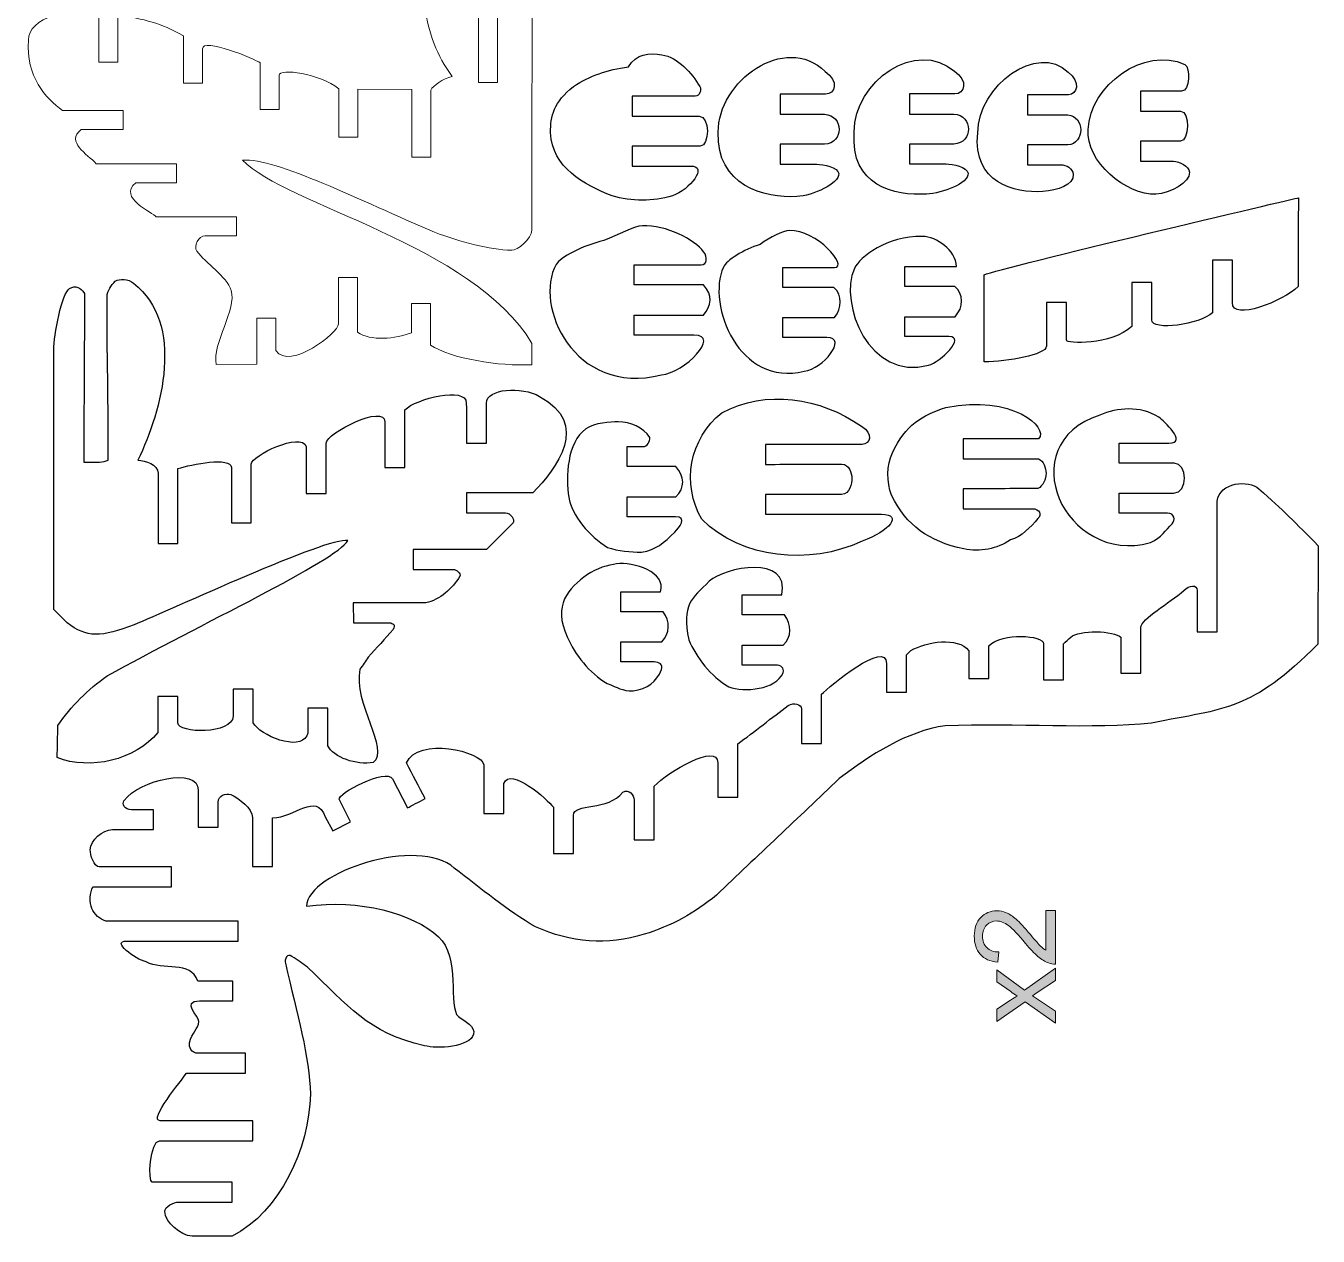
# Model space of a CAD drawing. Header units: inches. Extents: x 51 to 245, y 186 to 464.
# Drawn here: x 51.3 to 244.9, y 185.6 to 367 of the extents above; entities that cross this region are included whole.
import ezdxf

# ---------------------------------------------------------------- set-up
doc = ezdxf.new("R2010")
doc.units = ezdxf.units.IN
doc.header["$MEASUREMENT"] = 0
doc.layers.add('Capa 1', color=7, linetype='Continuous')

msp = doc.modelspace()

# ---------------------------------------------------------------- hatches: boundary and pattern name
at = {"layer": 'Capa 1'}
h = msp.add_hatch(color=1, dxfattribs=at)
h.dxf.hatch_style = 2
edge = h.paths.add_edge_path()
edge.add_spline(control_points=[(205.58, 217.55), (205.58, 217.55), (201.02, 220.76), (201.02, 220.76), (201.02, 220.76), (196.8, 217.79), (196.8, 217.79), (196.8, 217.79), (196.8, 219.65), (196.8, 219.65), (196.8, 219.65), (198.86, 221), (198.86, 221), (199.25, 221.25), (199.58, 221.46), (199.85, 221.61), (199.48, 221.85), (199.16, 222.07), (198.88, 222.28), (198.88, 222.28), (196.8, 223.76), (196.8, 223.76), (196.8, 223.76), (196.8, 225.54), (196.8, 225.54), (196.8, 225.54), (200.94, 222.5), (200.94, 222.5), (200.94, 222.5), (205.58, 225.77), (205.58, 225.77), (205.58, 225.77), (205.58, 223.94), (205.58, 223.94), (205.58, 223.94), (202.85, 222.14), (202.85, 222.14), (202.85, 222.14), (202.12, 221.66), (202.12, 221.66), (202.12, 221.66), (205.58, 219.35), (205.58, 219.35), (205.58, 219.35), (205.58, 217.55), (205.58, 217.55), (205.58, 217.55), (205.58, 217.55), (205.58, 217.55)], knot_values=[0, 0, 0, 0, 1, 1, 1, 2, 2, 2, 3, 3, 3, 4, 4, 4, 5, 5, 5, 6, 6, 6, 7, 7, 7, 8, 8, 8, 9, 9, 9, 10, 10, 10, 11, 11, 11, 12, 12, 12, 13, 13, 13, 14, 14, 14, 15, 15, 15, 16, 16, 16, 16], degree=3, periodic=0)
edge = h.paths.add_edge_path()
edge.add_spline(control_points=[(204.15, 234.42), (204.15, 234.42), (205.58, 234.42), (205.58, 234.42), (205.58, 234.42), (205.58, 226.41), (205.58, 226.41), (205.23, 226.4), (204.88, 226.45), (204.55, 226.58), (204, 226.78), (203.47, 227.11), (202.94, 227.56), (202.41, 228.01), (201.8, 228.66), (201.1, 229.51), (200.02, 230.82), (199.17, 231.72), (198.53, 232.18), (197.9, 232.64), (197.31, 232.87), (196.74, 232.87), (196.15, 232.87), (195.66, 232.66), (195.25, 232.24), (194.85, 231.82), (194.64, 231.27), (194.64, 230.59), (194.64, 229.87), (194.86, 229.3), (195.29, 228.87), (195.72, 228.44), (196.31, 228.22), (197.07, 228.22), (197.07, 228.22), (196.92, 226.69), (196.92, 226.69), (195.78, 226.79), (194.91, 227.19), (194.31, 227.87), (193.71, 228.55), (193.41, 229.47), (193.41, 230.62), (193.41, 231.79), (193.73, 232.71), (194.38, 233.38), (195.02, 234.06), (195.82, 234.4), (196.78, 234.4), (197.26, 234.4), (197.74, 234.3), (198.21, 234.1), (198.68, 233.91), (199.17, 233.58), (199.69, 233.12), (200.21, 232.66), (200.92, 231.89), (201.82, 230.82), (202.57, 229.93), (203.08, 229.36), (203.35, 229.1), (203.61, 228.85), (203.88, 228.64), (204.15, 228.47), (204.15, 228.47), (204.15, 234.42), (204.15, 234.42)], knot_values=[0, 0, 0, 0, 0.352778, 0.352778, 0.352778, 0.705556, 0.705556, 0.705556, 1.058334, 1.058334, 1.058334, 1.411112, 1.411112, 1.411112, 1.76389, 1.76389, 1.76389, 2.116668, 2.116668, 2.116668, 2.469446, 2.469446, 2.469446, 2.822224, 2.822224, 2.822224, 3.175002, 3.175002, 3.175002, 3.52778, 3.52778, 3.52778, 3.880558, 3.880558, 3.880558, 4.233336, 4.233336, 4.233336, 4.586114, 4.586114, 4.586114, 4.938892, 4.938892, 4.938892, 5.29167, 5.29167, 5.29167, 5.644448, 5.644448, 5.644448, 5.997226, 5.997226, 5.997226, 6.350004, 6.350004, 6.350004, 6.702782, 6.702782, 6.702782, 7.05556, 7.05556, 7.05556, 7.408338, 7.408338, 7.408338, 7.761116, 7.761116, 7.761116, 7.761116], degree=3, periodic=0)
edge.add_line((204.15, 234.42), (204.15, 234.42))

# ---------------------------------------------------------------- linework, layer by layer
at = {"layer": 'Capa 1', "color": 250, "lineweight": 20}
msp.add_open_spline([(98.12, 322.36), (98.12, 321.04), (90.87, 315.33), (88.73, 318.35), (88.73, 318.35), (88.73, 323.22), (88.73, 323.22), (88.73, 323.22), (85.88, 323.22), (85.88, 323.22), (85.88, 323.22), (85.88, 316.31), (85.88, 316.31), (85.88, 316.31), (79.81, 316.27), (79.81, 316.27), (79.14, 319.49), (82.96, 324.54), (82.01, 327.37), (81.4, 329.5), (78.16, 331.5), (76.91, 333.24), (76.34, 334.03), (77.19, 335.58), (78.1, 335.58), (78.1, 335.58), (82.82, 335.58), (82.82, 335.58), (82.82, 336.58), (82.82, 337.47), (82.82, 338.43), (78.81, 338.43), (74.8, 338.43), (70.8, 338.43), (70.34, 338.95), (64.94, 341.37), (67.74, 343.48), (67.74, 343.48), (73.86, 343.48), (73.86, 343.48), (73.86, 343.48), (73.86, 346.33), (73.86, 346.33), (69.82, 346.33), (65.91, 346.37), (61.82, 346.37), (60.44, 347.83), (57.21, 349.6), (59.56, 351.51), (59.56, 351.51), (65.87, 351.51), (65.87, 351.51), (65.87, 351.51), (65.87, 354.36), (65.87, 354.36), (62.83, 354.36), (59.81, 354.36), (56.77, 354.36), (54.23, 356.15), (51.26, 359.46), (51.64, 364.87), (51.48, 368.12), (58.3, 370.26), (62.19, 368.7), (62.19, 366.33), (62.19, 363.97), (62.19, 361.61), (62.19, 361.61), (65.04, 361.61), (65.04, 361.61), (65.04, 364.01), (65.04, 366.3), (65.04, 368.73), (69.08, 367.97), (71.4, 367.53), (74.88, 365.52), (74.88, 363.12), (74.88, 360.82), (74.88, 358.43), (74.88, 358.43), (77.73, 358.43), (77.73, 358.43), (77.73, 358.43), (77.73, 363.58), (77.73, 363.58), (77.69, 365.36), (85.67, 362.05), (86.38, 361.48), (86.38, 359.01), (86.38, 356.84), (86.38, 354.51), (87.33, 354.51), (88.28, 354.51), (89.23, 354.51), (89.23, 356.22), (89.23, 357.91), (89.23, 359.62), (89.23, 360.73), (95.32, 359.89), (98.16, 357.61), (98.16, 357.61), (98.16, 350.37), (98.16, 350.37), (98.16, 350.37), (101.01, 350.37), (101.01, 350.37), (101.01, 350.37), (101.01, 357.53), (101.01, 357.53), (101.01, 357.53), (109.1, 357.51), (109.1, 357.51), (109.1, 357.51), (109.1, 347.35), (109.1, 347.35), (109.1, 347.35), (111.95, 347.35), (111.95, 347.35), (111.95, 350.42), (111.95, 354.27), (111.95, 357.4), (112.31, 358.09), (113.76, 359.1), (115.16, 359.46), (112.84, 362.48), (111.69, 366.07), (111.01, 369.66), (109.63, 381.71), (114.37, 386.53), (117.05, 386.69), (119.29, 386.62), (119.1, 384.58), (119.1, 383.08), (119.1, 374.86), (119.1, 366.71), (119.1, 358.54), (119.1, 358.54), (121.95, 358.54), (121.95, 358.54), (121.95, 358.54), (121.95, 383.83), (121.95, 383.83), (123.93, 387.65), (126.11, 384.59), (127.15, 380.54), (127.15, 380.54), (127.1, 336.41), (127.1, 336.41), (127.08, 335.17), (124.95, 333.27), (124.08, 333.4), (120.63, 333.5), (116.63, 334.59), (112.5, 336.11), (101.55, 340.77), (88.72, 347.28), (83.74, 346.91), (90.13, 340.17), (118.19, 334.31), (127.12, 319.43), (127.12, 319.43), (127.1, 316.23), (127.1, 316.23), (122.2, 315.99), (115.04, 317.14), (111.89, 319.19), (111.89, 321.26), (111.89, 323.33), (111.89, 325.41), (111.89, 325.41), (109.04, 325.41), (109.04, 325.41), (109.04, 323.95), (109.04, 322.49), (109.04, 321.04), (106.68, 320.12), (102.94, 319.73), (100.97, 321.13), (100.97, 321.13), (100.97, 329.32), (100.97, 329.32), (100.01, 329.32), (99.12, 329.32), (98.12, 329.32), (98.12, 329.32), (98.12, 322.36), (98.12, 322.36), (98.12, 322.36), (98.12, 322.36), (98.12, 322.36)], degree=3, knots=[0, 0, 0, 0, 1, 1, 1, 2, 2, 2, 3, 3, 3, 4, 4, 4, 5, 5, 5, 6, 6, 6, 7, 7, 7, 8, 8, 8, 9, 9, 9, 10, 10, 10, 11, 11, 11, 12, 12, 12, 13, 13, 13, 14, 14, 14, 15, 15, 15, 16, 16, 16, 17, 17, 17, 18, 18, 18, 19, 19, 19, 20, 20, 20, 21, 21, 21, 22, 22, 22, 23, 23, 23, 24, 24, 24, 25, 25, 25, 26, 26, 26, 27, 27, 27, 28, 28, 28, 29, 29, 29, 30, 30, 30, 31, 31, 31, 32, 32, 32, 33, 33, 33, 34, 34, 34, 35, 35, 35, 36, 36, 36, 37, 37, 37, 38, 38, 38, 39, 39, 39, 40, 40, 40, 41, 41, 41, 42, 42, 42, 43, 43, 43, 44, 44, 44, 45, 45, 45, 46, 46, 46, 47, 47, 47, 48, 48, 48, 49, 49, 49, 50, 50, 50, 51, 51, 51, 52, 52, 52, 53, 53, 53, 54, 54, 54, 55, 55, 55, 56, 56, 56, 57, 57, 57, 58, 58, 58, 59, 59, 59, 60, 60, 60, 61, 61, 61, 62, 62, 62, 63, 63, 63, 63], dxfattribs=at)
at = {"layer": 'Capa 1', "color": 250, "lineweight": 25}
for points, knots in [([(164.32, 356.78), (166.58, 356.78), (168.84, 356.78), (171.11, 356.78), (172.6, 356.78), (173.14, 358.77), (171.08, 360.18), (164.99, 366.05), (154.97, 358.72), (155.04, 351.08), (154.7, 343.12), (162.01, 341.16), (166.8, 341.45), (169.22, 341.56), (173.17, 343.36), (173.09, 344.89), (173.04, 345.83), (170.74, 346.29), (169.82, 346.29), (167.98, 346.29), (166.15, 346.29), (164.32, 346.29), (164.32, 347.29), (164.32, 348.29), (164.32, 349.29), (166.54, 349.29), (168.76, 349.29), (170.97, 349.29), (173.86, 349.43), (173.88, 353.6), (170.97, 353.79), (168.76, 353.79), (166.54, 353.79), (164.32, 353.79), (164.32, 354.78), (164.32, 355.78), (164.32, 356.78), (164.32, 356.78), (164.32, 356.78), (164.32, 356.78)], [0, 0, 0, 0, 1, 1, 1, 2, 2, 2, 3, 3, 3, 4, 4, 4, 5, 5, 5, 6, 6, 6, 7, 7, 7, 8, 8, 8, 9, 9, 9, 10, 10, 10, 11, 11, 11, 12, 12, 12, 13, 13, 13, 13]), ([(183.7, 356.82), (185.96, 356.82), (188.22, 356.82), (190.49, 356.82), (191.99, 356.82), (192.52, 358.81), (190.46, 360.22), (184.79, 365.15), (175.35, 358.75), (175.42, 351.11), (174.79, 343.02), (181.46, 341.53), (186.25, 341.82), (188.67, 341.93), (192.55, 343.4), (192.47, 344.93), (192.42, 345.87), (190.12, 346.33), (189.2, 346.33), (187.37, 346.33), (185.53, 346.33), (183.7, 346.33), (183.7, 347.33), (183.7, 348.32), (183.7, 349.32), (185.92, 349.32), (188.14, 349.32), (190.36, 349.32), (193.24, 349.46), (193.26, 353.63), (190.36, 353.82), (188.14, 353.82), (185.92, 353.82), (183.7, 353.82), (183.7, 354.82), (183.7, 355.82), (183.7, 356.82), (183.7, 356.82), (183.7, 356.82), (183.7, 356.82)], [0, 0, 0, 0, 1, 1, 1, 2, 2, 2, 3, 3, 3, 4, 4, 4, 5, 5, 5, 6, 6, 6, 7, 7, 7, 8, 8, 8, 9, 9, 9, 10, 10, 10, 11, 11, 11, 12, 12, 12, 13, 13, 13, 13]), ([(201.4, 356.69), (203.44, 356.69), (205.48, 356.69), (207.52, 356.69), (208.88, 356.69), (209.36, 358.68), (207.5, 360.09), (202.9, 364.55), (193.98, 358.11), (193.92, 350.99), (193.18, 343.5), (199.38, 341.92), (203.7, 342.21), (205.89, 342.32), (208.32, 343.22), (208.25, 344.75), (208.21, 345.69), (207.19, 346.2), (206.36, 346.2), (204.71, 346.2), (203.05, 346.2), (201.4, 346.2), (201.4, 347.2), (201.4, 348.2), (201.4, 349.19), (203.4, 349.19), (205.4, 349.19), (207.41, 349.19), (210.01, 349.33), (210.03, 353.51), (207.41, 353.69), (205.4, 353.69), (203.4, 353.69), (201.4, 353.69), (201.4, 354.69), (201.4, 355.69), (201.4, 356.69), (201.4, 356.69), (201.4, 356.69), (201.4, 356.69)], [0, 0, 0, 0, 1, 1, 1, 2, 2, 2, 3, 3, 3, 4, 4, 4, 5, 5, 5, 6, 6, 6, 7, 7, 7, 8, 8, 8, 9, 9, 9, 10, 10, 10, 11, 11, 11, 12, 12, 12, 13, 13, 13, 13]), ([(139.13, 341.55), (142.05, 340.71), (145.24, 340.65), (148.16, 341.55), (150.75, 342.45), (153.62, 346.02), (150.9, 346.02), (147.99, 346.02), (145.07, 346.02), (142.16, 346.02), (142.16, 347.01), (142.16, 348.01), (142.16, 349.01), (145.55, 349.01), (148.94, 349.01), (152.34, 349.01), (153.77, 349.01), (153.79, 353.51), (152.19, 353.51), (148.85, 353.51), (145.51, 353.51), (142.16, 353.51), (142.16, 354.51), (142.16, 355.5), (142.16, 356.5), (145.3, 356.5), (148.43, 356.5), (151.57, 356.5), (152.28, 356.5), (152.57, 357.41), (152.29, 357.94), (151.06, 359.92), (149.04, 362.35), (146.6, 362.69), (144.66, 363.06), (142.74, 362.84), (141.57, 360.89), (138.39, 360.46), (135.83, 359.57), (133.34, 357.94), (130.37, 355.61), (129.9, 353.48), (129.9, 351.03), (130.16, 345.75), (134.89, 343.24), (139.13, 341.55), (139.13, 341.55), (139.13, 341.55), (139.13, 341.55)], [0, 0, 0, 0, 1, 1, 1, 2, 2, 2, 3, 3, 3, 4, 4, 4, 5, 5, 5, 6, 6, 6, 7, 7, 7, 8, 8, 8, 9, 9, 9, 10, 10, 10, 11, 11, 11, 12, 12, 12, 13, 13, 13, 14, 14, 14, 15, 15, 15, 16, 16, 16, 16]), ([(218.32, 357.22), (220.36, 357.22), (222.41, 357.22), (224.45, 357.22), (225.8, 357.22), (225.77, 360.86), (224.99, 361.24), (218.88, 364.04), (210.74, 358.1), (210.49, 351.49), (209.99, 346.84), (216.3, 341.51), (220.63, 341.8), (222.81, 341.91), (225.72, 343.56), (225.65, 345.1), (225.6, 346.03), (224.12, 346.73), (223.29, 346.73), (221.63, 346.73), (219.98, 346.73), (218.32, 346.73), (218.32, 347.73), (218.32, 348.73), (218.32, 349.73), (220.33, 349.73), (222.33, 349.73), (224.33, 349.73), (225.62, 349.73), (225.77, 354.23), (224.33, 354.23), (222.33, 354.23), (220.33, 354.23), (218.32, 354.23), (218.32, 355.22), (218.32, 356.22), (218.32, 357.22), (218.32, 357.22), (218.32, 357.22), (218.32, 357.22)], [0, 0, 0, 0, 1, 1, 1, 2, 2, 2, 3, 3, 3, 4, 4, 4, 5, 5, 5, 6, 6, 6, 7, 7, 7, 8, 8, 8, 9, 9, 9, 10, 10, 10, 11, 11, 11, 12, 12, 12, 13, 13, 13, 13]), ([(207.21, 319.9), (207.21, 319.39), (213.91, 319.09), (217.02, 321.99), (217.02, 324.17), (217.02, 326.36), (217.02, 328.55), (218.31, 328.55), (218.94, 328.55), (220.01, 328.55), (220.01, 326.69), (220.01, 324.84), (220.01, 322.98), (220.02, 321.19), (227.27, 322.32), (229.1, 324.01), (229.1, 326.65), (229.1, 329.29), (229.1, 331.93), (230.09, 331.93), (231.09, 331.93), (232.09, 331.93), (232.09, 329.79), (232.09, 327.64), (232.09, 325.5), (232.09, 322.78), (239.68, 325.7), (241.96, 327.97), (241.96, 331.96), (241.98, 337.25), (241.98, 341.24), (241.91, 341.31), (197.36, 330.75), (194.91, 329.72), (194.91, 326.07), (194.91, 320.33), (194.91, 316.68), (198.36, 316.71), (204.22, 317.69), (204.22, 319.03), (204.22, 321.2), (204.22, 323.38), (204.22, 325.55), (205.22, 325.55), (206.21, 325.55), (207.21, 325.55), (207.21, 323.67), (207.21, 321.79), (207.21, 319.9), (207.21, 319.9), (207.21, 319.9), (207.21, 319.9)], [0, 0, 0, 0, 1, 1, 1, 2, 2, 2, 3, 3, 3, 4, 4, 4, 5, 5, 5, 6, 6, 6, 7, 7, 7, 8, 8, 8, 9, 9, 9, 10, 10, 10, 11, 11, 11, 12, 12, 12, 13, 13, 13, 14, 14, 14, 15, 15, 15, 16, 16, 16, 17, 17, 17, 17]), ([(130.72, 331.26), (131.36, 332.34), (134.62, 334.05), (137.91, 334.88), (140.13, 335.7), (142.32, 337.03), (143.66, 337.07), (147.26, 337.23), (151.5, 334.97), (152.85, 333.18), (153.48, 332.35), (153.38, 331.21), (152.49, 331.21), (152.49, 331.21), (142.43, 331.19), (142.43, 331.19), (142.43, 331.19), (142.43, 328.19), (142.43, 328.19), (142.43, 328.19), (152.83, 328.19), (152.83, 328.19), (154.28, 326.65), (153.99, 325.12), (152.84, 323.67), (152.84, 323.67), (142.43, 323.67), (142.43, 323.67), (142.43, 322.57), (142.43, 321.93), (142.43, 320.68), (142.43, 320.68), (151.39, 320.68), (151.39, 320.68), (155.58, 320.68), (149.91, 315.02), (146.54, 314.71), (133.31, 311.48), (127.37, 325.22), (130.72, 331.26), (130.72, 331.26), (130.72, 331.26), (130.72, 331.26)], [0, 0, 0, 0, 1, 1, 1, 2, 2, 2, 3, 3, 3, 4, 4, 4, 5, 5, 5, 6, 6, 6, 7, 7, 7, 8, 8, 8, 9, 9, 9, 10, 10, 10, 11, 11, 11, 12, 12, 12, 13, 13, 13, 14, 14, 14, 14]), ([(155.81, 330.86), (156.3, 331.89), (158.8, 333.5), (161.32, 334.28), (162.84, 335.4), (164.7, 336.3), (165.72, 336.34), (169.76, 336.56), (174.62, 330.82), (172.48, 330.82), (172.48, 330.82), (164.7, 330.82), (164.7, 330.82), (164.7, 330.82), (164.7, 327.83), (164.7, 327.83), (164.7, 327.83), (172.38, 327.83), (172.38, 327.83), (173.63, 326.61), (173.65, 324.74), (172.44, 323.31), (172.44, 323.31), (164.7, 323.31), (164.7, 323.31), (164.7, 323.31), (164.7, 320.31), (164.7, 320.31), (164.7, 320.31), (171.32, 320.31), (171.32, 320.31), (174.53, 320.31), (170.71, 315.56), (167.93, 315.29), (158.23, 312.78), (153.25, 325.18), (155.81, 330.86), (155.81, 330.86), (155.81, 330.86), (155.81, 330.86)], [0, 0, 0, 0, 1, 1, 1, 2, 2, 2, 3, 3, 3, 4, 4, 4, 5, 5, 5, 6, 6, 6, 7, 7, 7, 8, 8, 8, 9, 9, 9, 10, 10, 10, 11, 11, 11, 12, 12, 12, 13, 13, 13, 13]), ([(175.44, 330.67), (176.22, 332.34), (180.33, 335.61), (185.65, 335.47), (187.76, 335.41), (190.66, 333.46), (190.73, 330.96), (190.73, 330.96), (182.99, 330.96), (182.99, 330.96), (182.99, 330.96), (182.99, 327.97), (182.99, 327.97), (182.99, 327.97), (190.5, 327.97), (190.5, 327.97), (191.83, 326.79), (191.85, 324.86), (190.54, 323.44), (190.54, 323.44), (182.99, 323.44), (182.99, 323.44), (182.99, 323.44), (182.99, 320.45), (182.99, 320.45), (182.99, 320.45), (189.6, 320.45), (189.6, 320.45), (192.25, 320.45), (188.32, 316.66), (186.55, 316.15), (177.66, 313.8), (173.09, 325.37), (175.44, 330.67), (175.44, 330.67), (175.44, 330.67), (175.44, 330.67)], [0, 0, 0, 0, 1, 1, 1, 2, 2, 2, 3, 3, 3, 4, 4, 4, 5, 5, 5, 6, 6, 6, 7, 7, 7, 8, 8, 8, 9, 9, 9, 10, 10, 10, 11, 11, 11, 12, 12, 12, 12]), ([(96.51, 264.74), (96.51, 264.74), (96.51, 259.14), (96.51, 259.14), (97.35, 257.4), (100.83, 256.16), (103.33, 256.62), (105.83, 258.56), (100.26, 265.56), (101.33, 270.59), (101.75, 271.19), (102.16, 271.79), (102.57, 272.39), (103.82, 273.78), (105.07, 275.18), (106.32, 276.57), (106.73, 277.24), (106.31, 277.51), (105.74, 277.56), (105.74, 277.56), (100.36, 277.56), (100.36, 277.56), (100.36, 277.56), (100.34, 280.56), (100.34, 280.56), (100.34, 280.56), (111.2, 280.56), (111.2, 280.56), (113.3, 280.95), (115.21, 282.7), (116.3, 284.55), (116.51, 285), (115.8, 285.56), (115.3, 285.55), (113.3, 285.55), (111.31, 285.55), (109.31, 285.55), (109.31, 286.55), (109.31, 287.55), (109.31, 288.54), (109.31, 288.54), (120.29, 288.55), (120.29, 288.55), (120.29, 288.55), (124.28, 292.53), (124.28, 292.53), (124.66, 292.87), (123.9, 294.06), (123.13, 294.06), (123.13, 294.06), (117.29, 294.06), (117.29, 294.06), (117.29, 294.06), (117.29, 297.05), (117.29, 297.05), (117.29, 297.05), (127.27, 297.05), (127.27, 297.05), (130.83, 300.71), (135.91, 307.4), (128.27, 311.49), (125.57, 313.06), (120.27, 312.66), (120.29, 310.49), (120.29, 308.49), (120.29, 306.5), (120.29, 304.5), (119.29, 304.5), (118.29, 304.5), (117.29, 304.5), (117.29, 306.5), (117.28, 308.5), (117.28, 310.5), (117.28, 313.06), (109.71, 311.13), (108.07, 309.49), (108.07, 306.5), (108.07, 303.81), (108.07, 300.82), (107.08, 300.82), (106.08, 300.82), (105.08, 300.82), (105.08, 300.82), (105.08, 307.17), (105.08, 307.68), (105.08, 310.42), (96.26, 306.01), (96.28, 304.48), (96.28, 301.96), (96.28, 299.41), (96.28, 296.93), (95.27, 296.93), (94.47, 296.93), (93.29, 296.93), (93.29, 296.93), (93.29, 303.97), (93.29, 303.97), (92.52, 306.24), (85.05, 302.59), (85.05, 301.36), (85.05, 301.36), (85.05, 292.53), (85.05, 292.53), (85.05, 292.53), (82.06, 292.52), (82.06, 292.52), (82.06, 292.52), (82.06, 300.84), (82.06, 300.84), (82.06, 302.51), (76.06, 301.32), (74.06, 300.68), (74.06, 300.68), (74.06, 289.45), (74.06, 289.45), (74.06, 289.45), (71.07, 289.45), (71.07, 289.45), (71.07, 289.45), (71.07, 300), (71.07, 300), (71.07, 301.32), (69.15, 301.83), (68.04, 301.94), (71.73, 309.41), (75.13, 322.47), (67.42, 328.44), (66.57, 329.2), (65.33, 329.12), (64.67, 328.78), (64.01, 328.12), (63.49, 327.34), (63.43, 326.45), (63.43, 318.47), (63.62, 309.92), (63.62, 301.94), (62.79, 301.61), (62.12, 301.62), (59.95, 301.62), (59.95, 309.94), (60.05, 318.62), (60.05, 326.93), (59.44, 327.83), (58.74, 328.19), (57.8, 327.65), (56.71, 327.02), (55.41, 320.65), (55.45, 318.47), (55.45, 305.5), (55.45, 292.53), (55.45, 279.57), (56.11, 278.9), (56.78, 278.24), (57.44, 277.57), (60.38, 275.28), (62.58, 275.36), (67.52, 277.27), (72.79, 279.41), (96.51, 290.49), (99.51, 289.88), (97.87, 286.91), (77.17, 277.22), (63.43, 269.59), (60.6, 267.64), (57.99, 265.01), (56.07, 262.16), (56.03, 260.56), (55.99, 258.96), (55.96, 257.36), (60.85, 255.42), (67.69, 256.97), (71.05, 261.14), (71.05, 262.93), (71.05, 264.72), (71.05, 266.51), (71.05, 266.51), (74.04, 266.51), (74.04, 266.51), (74.04, 265.18), (74.04, 263.9), (74.04, 262.57), (74.04, 260.94), (82.26, 260.81), (82.32, 263.55), (82.32, 263.55), (82.32, 267.61), (82.32, 267.61), (82.32, 267.61), (85.32, 267.61), (85.32, 267.61), (85.32, 265.94), (85.32, 264.27), (85.32, 262.58), (86.36, 260.64), (92.28, 258.27), (93.35, 260.61), (93.35, 260.61), (93.51, 261.02), (93.51, 261.02), (93.51, 261.02), (93.51, 264.74), (93.51, 264.74), (95.55, 264.74), (94.88, 264.74), (96.51, 264.74), (96.51, 264.74), (96.51, 264.74), (96.51, 264.74)], [0, 0, 0, 0, 1, 1, 1, 2, 2, 2, 3, 3, 3, 4, 4, 4, 5, 5, 5, 6, 6, 6, 7, 7, 7, 8, 8, 8, 9, 9, 9, 10, 10, 10, 11, 11, 11, 12, 12, 12, 13, 13, 13, 14, 14, 14, 15, 15, 15, 16, 16, 16, 17, 17, 17, 18, 18, 18, 19, 19, 19, 20, 20, 20, 21, 21, 21, 22, 22, 22, 23, 23, 23, 24, 24, 24, 25, 25, 25, 26, 26, 26, 27, 27, 27, 28, 28, 28, 29, 29, 29, 30, 30, 30, 31, 31, 31, 32, 32, 32, 33, 33, 33, 34, 34, 34, 35, 35, 35, 36, 36, 36, 37, 37, 37, 38, 38, 38, 39, 39, 39, 40, 40, 40, 41, 41, 41, 42, 42, 42, 43, 43, 43, 44, 44, 44, 45, 45, 45, 46, 46, 46, 47, 47, 47, 48, 48, 48, 49, 49, 49, 50, 50, 50, 51, 51, 51, 52, 52, 52, 53, 53, 53, 54, 54, 54, 55, 55, 55, 56, 56, 56, 57, 57, 57, 58, 58, 58, 59, 59, 59, 60, 60, 60, 61, 61, 61, 62, 62, 62, 63, 63, 63, 64, 64, 64, 65, 65, 65, 66, 66, 66, 67, 67, 67, 68, 68, 68, 69, 69, 69, 69]), ([(162.12, 296.81), (165.92, 296.81), (169.72, 296.81), (173.52, 296.81), (174.81, 296.81), (175.03, 298.45), (175.08, 299.23), (175.02, 300.07), (174.71, 301.31), (173.57, 301.32), (169.75, 301.32), (165.94, 301.31), (162.12, 301.31), (162.12, 302.31), (162.12, 303.3), (162.12, 304.3), (166.95, 304.3), (171.78, 304.3), (176.6, 304.3), (177.84, 304.3), (178.33, 305.89), (176.51, 307.03), (170.35, 311.3), (162.13, 312.62), (155.56, 309.03), (150.75, 305.19), (149.47, 298.4), (152.57, 293.07), (158.56, 287.12), (168.63, 286.13), (176.61, 289.78), (180.76, 291.31), (182.75, 293.82), (179.52, 293.82), (175.64, 293.82), (171.75, 293.82), (167.86, 293.82), (165.95, 293.82), (164.04, 293.82), (162.12, 293.82), (162.12, 294.81), (162.12, 295.81), (162.12, 296.81), (162.12, 296.81), (162.12, 296.81), (162.12, 296.81)], [0, 0, 0, 0, 1, 1, 1, 2, 2, 2, 3, 3, 3, 4, 4, 4, 5, 5, 5, 6, 6, 6, 7, 7, 7, 8, 8, 8, 9, 9, 9, 10, 10, 10, 11, 11, 11, 12, 12, 12, 13, 13, 13, 14, 14, 14, 15, 15, 15, 15]), ([(191.85, 288.64), (194.27, 288.14), (196.79, 288.62), (198.85, 289.99), (200.45, 290.46), (201.88, 291.89), (202.94, 293.18), (203.55, 293.72), (203.29, 294.66), (202.04, 294.66), (202.04, 294.66), (191.72, 294.66), (191.72, 294.66), (191.72, 294.66), (191.72, 297.65), (191.72, 297.65), (195.46, 297.65), (199.2, 297.67), (202.94, 297.67), (203.7, 298.05), (204.16, 299.11), (204.16, 299.95), (204.16, 300.8), (203.79, 301.78), (203.04, 302.15), (203.04, 302.15), (191.72, 302.15), (191.72, 302.15), (191.72, 302.15), (191.72, 305.15), (191.72, 305.15), (191.72, 305.15), (203.06, 305.15), (203.06, 305.15), (204.59, 306.83), (199.14, 311.84), (189.17, 309.83), (185.6, 308.71), (183.11, 307.22), (181.13, 303.03), (180.23, 301.12), (180.28, 298.71), (181, 296.68), (183.28, 292.11), (186.52, 289.76), (191.85, 288.64), (191.85, 288.64), (191.85, 288.64), (191.85, 288.64)], [0, 0, 0, 0, 1, 1, 1, 2, 2, 2, 3, 3, 3, 4, 4, 4, 5, 5, 5, 6, 6, 6, 7, 7, 7, 8, 8, 8, 9, 9, 9, 10, 10, 10, 11, 11, 11, 12, 12, 12, 13, 13, 13, 14, 14, 14, 15, 15, 15, 16, 16, 16, 16]), ([(215.74, 294.01), (217.96, 294.01), (220.17, 294.01), (222.38, 294.01), (223.43, 294.01), (223.57, 292.96), (223.07, 292.41), (222.07, 291.41), (221.49, 290.39), (219.84, 289.58), (206.97, 286.08), (198.72, 304.3), (212.24, 308.7), (214.85, 309.78), (218.22, 310.16), (221.08, 308.37), (221.82, 307.82), (225.47, 304.49), (222.58, 304.49), (219.71, 304.49), (218, 304.49), (215.14, 304.49), (215.14, 303.49), (215.14, 302.5), (215.14, 301.5), (217.18, 301.5), (220.79, 301.5), (223.35, 301.5), (225.46, 301.5), (225.46, 297), (223.29, 297), (220.57, 297), (217.86, 297), (215.14, 297), (215.14, 296), (215.14, 295), (215.14, 294.01), (215.34, 294.01), (215.54, 294.01), (215.74, 294.01), (215.74, 294.01), (215.74, 294.01), (215.74, 294.01)], [0, 0, 0, 0, 1, 1, 1, 2, 2, 2, 3, 3, 3, 4, 4, 4, 5, 5, 5, 6, 6, 6, 7, 7, 7, 8, 8, 8, 9, 9, 9, 10, 10, 10, 11, 11, 11, 12, 12, 12, 13, 13, 13, 14, 14, 14, 14]), ([(140.05, 307.68), (141.89, 307.68), (143.83, 306.89), (144.77, 305.31), (144.79, 304.74), (144.44, 303.96), (143.76, 303.96), (143.1, 303.96), (142.06, 303.96), (141.4, 303.96), (141.4, 303.96), (141.4, 300.97), (141.4, 300.97), (141.4, 300.97), (148.7, 300.97), (148.7, 300.97), (149.99, 299.5), (150.09, 297.78), (148.7, 296.44), (148.7, 296.44), (141.4, 296.44), (141.4, 296.44), (141.4, 296.44), (141.4, 293.45), (141.4, 293.45), (143.73, 293.45), (146.29, 293.45), (148.62, 293.45), (150.51, 293.44), (149.19, 291.77), (148.53, 291.16), (146.88, 289.51), (145.74, 288.5), (143.54, 288.16), (141.88, 288.16), (140.02, 288.3), (138.46, 288.87), (135.73, 290.46), (133.08, 293.69), (132.64, 296.37), (132.18, 299.39), (132.33, 304.56), (135.19, 306.63), (136.49, 307.57), (138.88, 307.67), (140.05, 307.68), (140.05, 307.68), (140.05, 307.68), (140.05, 307.68)], [0, 0, 0, 0, 1, 1, 1, 2, 2, 2, 3, 3, 3, 4, 4, 4, 5, 5, 5, 6, 6, 6, 7, 7, 7, 8, 8, 8, 9, 9, 9, 10, 10, 10, 11, 11, 11, 12, 12, 12, 13, 13, 13, 14, 14, 14, 15, 15, 15, 16, 16, 16, 16]), ([(61.31, 237.98), (60.86, 237.12), (60.76, 235.63), (61.15, 234.75), (61.54, 233.87), (62.31, 233.09), (63.25, 232.86), (63.25, 232.86), (83.08, 232.86), (83.08, 232.86), (83.08, 231.86), (83.08, 231), (83.08, 229.86), (77.43, 229.86), (72.01, 229.86), (66.36, 229.86), (63.95, 229.86), (67.61, 227.14), (69.31, 226.72), (71.74, 225.4), (76.01, 226.94), (77.03, 223.87), (77.03, 223.87), (82.29, 223.87), (82.29, 223.87), (82.29, 222.43), (82.29, 222.35), (82.29, 220.88), (80.63, 220.88), (78.95, 220.88), (77.29, 220.88), (74.51, 220.88), (77.19, 218.58), (77.21, 217.82), (77.09, 216.54), (76.15, 216.26), (75.81, 214.6), (75.63, 213.99), (76.06, 213.03), (77.09, 213.03), (79.47, 213.03), (81.92, 213.03), (84.18, 213.03), (84.18, 213.03), (84.18, 210.04), (84.18, 210.04), (84.18, 210.04), (75.33, 210.04), (75.33, 210.04), (74.69, 209.07), (69.53, 202.92), (71.4, 202.92), (71.4, 202.92), (85.29, 202.92), (85.29, 202.92), (85.29, 202.92), (85.29, 199.93), (85.29, 199.93), (80.71, 199.93), (75.93, 199.93), (71.27, 199.93), (69.95, 199.93), (69.46, 193.71), (70.21, 193.71), (70.21, 193.71), (82.2, 193.71), (82.2, 193.71), (82.2, 193.71), (82.2, 190.72), (82.2, 190.72), (79.58, 190.72), (76.9, 190.72), (74.22, 190.72), (73.37, 190.76), (72.12, 190.04), (72.07, 189.33), (72.14, 187.75), (74.42, 185.67), (76.19, 185.63), (78.19, 185.63), (80.18, 185.63), (82.18, 185.63), (89.36, 189.25), (93.72, 198.85), (93.91, 206.89), (93.79, 212.47), (91.92, 219.01), (90.16, 226.52), (90.02, 227.11), (90.39, 228.13), (91.15, 227.52), (92.01, 227.04), (92.76, 226.51), (93.46, 225.92), (99.59, 220.26), (102.43, 216.06), (111.03, 214.17), (112.83, 213.64), (117.87, 213.95), (118.37, 215.91), (118.67, 217.07), (117.07, 217.81), (116.09, 218.54), (114.48, 219.9), (116.45, 227.61), (113.1, 230.51), (109.31, 234.02), (101.21, 236.2), (93.3, 235.07), (93.52, 240.23), (110.2, 245.6), (115.47, 240.8), (119.46, 237.78), (123.47, 234.33), (127.63, 232), (132.92, 229.63), (138.42, 229.11), (143.93, 230.87), (147.9, 232.07), (151.58, 234.08), (154.76, 236.75), (160.9, 242.57), (167.04, 248.39), (173.18, 254.2), (177.76, 257.78), (183.32, 261.29), (189.07, 262.13), (199.39, 262.49), (211.41, 261.6), (219.95, 262.52), (231.18, 264.77), (234.86, 264.31), (244.9, 274.35), (244.9, 279.34), (244.95, 284.14), (244.95, 289.12), (241.56, 292.51), (239.73, 294.48), (236.07, 297.62), (234.51, 299.03), (230.2, 298.68), (229.82, 295.79), (229.82, 295.79), (229.82, 276.19), (229.82, 276.19), (228.76, 276.19), (227.9, 276.19), (226.83, 276.19), (226.83, 276.19), (226.83, 282.4), (226.83, 282.4), (226.83, 283.31), (225.64, 283.26), (224.82, 282.38), (222.68, 280.55), (218.39, 278.17), (218.39, 276.87), (218.39, 276.87), (218.39, 270), (218.39, 270), (217.39, 270), (216.39, 270), (215.4, 270), (215.4, 271.8), (215.4, 273.6), (215.4, 275.39), (214.39, 276.4), (209.07, 276.55), (207.86, 275.4), (207.53, 275.07), (207.1, 274.74), (206.77, 274.4), (206.77, 272.41), (206.77, 270.98), (206.77, 268.99), (205.44, 268.99), (205.11, 268.99), (203.78, 268.99), (203.78, 270.98), (203.78, 272.41), (203.78, 274.4), (203.78, 275.74), (197.61, 276.12), (195.58, 274.09), (195.58, 274.09), (195.58, 269.2), (195.58, 269.2), (194.8, 269.2), (195.78, 269.2), (192.59, 269.2), (192.59, 270.53), (192.59, 272.05), (192.59, 273.38), (190.96, 275.52), (186.19, 274.72), (183.92, 273.41), (183.92, 273.41), (183.26, 272.75), (183.26, 272.75), (183.26, 272.75), (183.26, 267.14), (183.26, 267.14), (182.61, 267.14), (181.53, 267.14), (180.27, 267.14), (180.27, 268.47), (180.27, 270.12), (180.27, 271.45), (180.27, 275.14), (171.63, 268.04), (170.5, 266.84), (170.5, 266.84), (170.5, 259.49), (170.5, 259.49), (169.36, 259.49), (168.71, 259.49), (167.51, 259.49), (167.51, 261.16), (167.51, 262.98), (167.51, 264.64), (167.46, 265.4), (166.39, 265.7), (165.53, 265.14), (163.21, 263.47), (160.31, 261.1), (157.99, 259.44), (157.99, 256.77), (157.99, 254.1), (157.99, 251.44), (156.99, 251.44), (155.99, 251.44), (154.99, 251.44), (154.99, 251.44), (154.99, 256.59), (154.99, 256.59), (154.91, 259.66), (147.52, 255.23), (145.43, 253.05), (145.43, 250.72), (145.43, 247.35), (145.43, 245.02), (145.43, 245.02), (142.43, 245.02), (142.43, 245.02), (142.43, 247.01), (142.43, 249.04), (142.43, 251.03), (142.43, 251.69), (141.67, 252.71), (140.75, 252.19), (138.58, 249.31), (133.32, 250.58), (133.32, 248.74), (133.32, 248.74), (133.32, 243), (133.32, 243), (133.32, 243), (130.32, 243), (130.32, 243), (130.32, 243), (130.32, 249.95), (130.32, 249.95), (129.51, 251.01), (123.87, 256.08), (122.91, 253.47), (122.91, 251.81), (122.91, 250.66), (122.91, 249), (122.91, 249), (119.92, 249), (119.92, 249), (119.92, 249), (119.92, 256.26), (119.92, 256.26), (119.73, 258.3), (109.94, 260.56), (108.33, 256.55), (109.28, 254.73), (110.18, 253), (111.12, 251.2), (110.2, 250.73), (109.06, 250.13), (108.46, 249.82), (108.46, 249.82), (106.19, 254.18), (106.19, 254.18), (105.34, 255.83), (97.84, 251.96), (98.24, 251.1), (98.24, 251.1), (99.92, 247.75), (99.92, 247.75), (99.92, 247.75), (97.27, 246.37), (97.27, 246.37), (97.27, 246.37), (96.14, 248.47), (96.14, 248.47), (94.73, 252.28), (91.62, 248.32), (88.22, 248.33), (88.22, 248.33), (88.22, 241.03), (88.22, 241.03), (88.22, 241.03), (85.23, 241.03), (85.23, 241.03), (85.23, 241.03), (85.23, 248.37), (85.23, 248.37), (85.23, 249.79), (83.24, 251.19), (81.96, 251.84), (81.25, 252.02), (80.09, 251.69), (80.09, 250.68), (80.09, 250.68), (80.09, 246.91), (80.09, 246.91), (80.09, 246.91), (77.1, 246.91), (77.1, 246.91), (77.1, 246.91), (77.1, 252.5), (77.1, 252.5), (77.1, 255.96), (68.27, 254.07), (65.97, 250.89), (65.62, 250.4), (66.07, 249.55), (67.12, 249.55), (67.12, 249.55), (70.39, 249.55), (70.39, 249.55), (70.39, 249.55), (70.39, 246.56), (70.39, 246.56), (68.36, 246.56), (66.32, 246.56), (64.23, 246.56), (62.74, 246.56), (60.93, 245), (60.92, 243.55), (60.88, 242.79), (61.49, 240.97), (62.27, 240.97), (62.27, 240.97), (73.08, 240.97), (73.08, 240.97), (73.08, 240.97), (73.08, 237.98), (73.08, 237.98), (69.63, 237.98), (65.83, 237.98), (61.31, 237.98), (61.31, 237.98), (61.31, 237.98), (61.31, 237.98)], [0, 0, 0, 0, 1, 1, 1, 2, 2, 2, 3, 3, 3, 4, 4, 4, 5, 5, 5, 6, 6, 6, 7, 7, 7, 8, 8, 8, 9, 9, 9, 10, 10, 10, 11, 11, 11, 12, 12, 12, 13, 13, 13, 14, 14, 14, 15, 15, 15, 16, 16, 16, 17, 17, 17, 18, 18, 18, 19, 19, 19, 20, 20, 20, 21, 21, 21, 22, 22, 22, 23, 23, 23, 24, 24, 24, 25, 25, 25, 26, 26, 26, 27, 27, 27, 28, 28, 28, 29, 29, 29, 30, 30, 30, 31, 31, 31, 32, 32, 32, 33, 33, 33, 34, 34, 34, 35, 35, 35, 36, 36, 36, 37, 37, 37, 38, 38, 38, 39, 39, 39, 40, 40, 40, 41, 41, 41, 42, 42, 42, 43, 43, 43, 44, 44, 44, 45, 45, 45, 46, 46, 46, 47, 47, 47, 48, 48, 48, 49, 49, 49, 50, 50, 50, 51, 51, 51, 52, 52, 52, 53, 53, 53, 54, 54, 54, 55, 55, 55, 56, 56, 56, 57, 57, 57, 58, 58, 58, 59, 59, 59, 60, 60, 60, 61, 61, 61, 62, 62, 62, 63, 63, 63, 64, 64, 64, 65, 65, 65, 66, 66, 66, 67, 67, 67, 68, 68, 68, 69, 69, 69, 70, 70, 70, 71, 71, 71, 72, 72, 72, 73, 73, 73, 74, 74, 74, 75, 75, 75, 76, 76, 76, 77, 77, 77, 78, 78, 78, 79, 79, 79, 80, 80, 80, 81, 81, 81, 82, 82, 82, 83, 83, 83, 84, 84, 84, 85, 85, 85, 86, 86, 86, 87, 87, 87, 88, 88, 88, 89, 89, 89, 90, 90, 90, 91, 91, 91, 92, 92, 92, 93, 93, 93, 94, 94, 94, 95, 95, 95, 96, 96, 96, 97, 97, 97, 98, 98, 98, 99, 99, 99, 100, 100, 100, 101, 101, 101, 102, 102, 102, 103, 103, 103, 104, 104, 104, 105, 105, 105, 106, 106, 106, 107, 107, 107, 108, 108, 108, 109, 109, 109, 110, 110, 110, 111, 111, 111, 112, 112, 112, 113, 113, 113, 114, 114, 114, 115, 115, 115, 116, 116, 116, 117, 117, 117, 118, 118, 118, 119, 119, 119, 119]), ([(139.78, 286.39), (142.28, 286.72), (147.37, 285.17), (146.36, 282.21), (146.36, 282.21), (140.42, 282.21), (140.42, 282.21), (140.42, 282.21), (140.42, 279.22), (140.42, 279.22), (140.42, 279.22), (146.77, 279.22), (146.77, 279.22), (147.85, 277.8), (147.84, 275.97), (146.57, 274.7), (146.57, 274.7), (140.42, 274.7), (140.42, 274.7), (140.42, 274.7), (140.42, 271.7), (140.42, 271.7), (142.75, 271.7), (143.08, 271.7), (145.41, 271.7), (146.22, 271.66), (146.77, 271.35), (146.54, 270.55), (145.74, 268.66), (144.47, 267.68), (142.27, 267.34), (140.61, 267.34), (139.97, 267.88), (138.4, 268.45), (135.68, 270.04), (133.57, 272.78), (132.4, 275.48), (130.2, 280.2), (132.56, 282.73), (135.42, 284.79), (136.72, 285.73), (138.62, 286.23), (139.78, 286.39), (139.78, 286.39), (139.78, 286.39), (139.78, 286.39)], [0, 0, 0, 0, 1, 1, 1, 2, 2, 2, 3, 3, 3, 4, 4, 4, 5, 5, 5, 6, 6, 6, 7, 7, 7, 8, 8, 8, 9, 9, 9, 10, 10, 10, 11, 11, 11, 12, 12, 12, 13, 13, 13, 14, 14, 14, 15, 15, 15, 15]), ([(164.57, 281.73), (164.57, 281.73), (158.64, 281.73), (158.64, 281.73), (158.64, 281.73), (158.64, 278.74), (158.64, 278.74), (158.64, 278.74), (164.98, 278.74), (164.98, 278.74), (166.07, 277.32), (166.06, 275.48), (164.78, 274.21), (164.78, 274.21), (158.64, 274.21), (158.64, 274.21), (158.64, 274.21), (158.64, 271.22), (158.64, 271.22), (160.96, 271.22), (161.3, 271.22), (163.62, 271.22), (164.44, 271.18), (164.99, 270.87), (164.75, 270.06), (163.67, 267.51), (158.96, 267.12), (156.62, 267.97), (153.89, 269.56), (151.79, 272.3), (150.62, 275), (149.5, 280.32), (151.06, 281.16), (153.69, 283.79), (156, 285.86), (165.79, 287.92), (164.57, 281.73), (164.57, 281.73), (164.57, 281.73), (164.57, 281.73)], [0, 0, 0, 0, 1, 1, 1, 2, 2, 2, 3, 3, 3, 4, 4, 4, 5, 5, 5, 6, 6, 6, 7, 7, 7, 8, 8, 8, 9, 9, 9, 10, 10, 10, 11, 11, 11, 12, 12, 12, 13, 13, 13, 13])]:
    msp.add_open_spline(points, degree=3, knots=knots, dxfattribs=at)
at = {"layer": 'Capa 1', "color": 1, "lineweight": 0}
for points, knots in [([(204.15, 234.42), (204.15, 234.42), (205.58, 234.42), (205.58, 234.42), (205.58, 234.42), (205.58, 226.41), (205.58, 226.41), (205.23, 226.4), (204.88, 226.45), (204.55, 226.58), (204, 226.78), (203.47, 227.11), (202.94, 227.56), (202.41, 228.01), (201.8, 228.66), (201.1, 229.51), (200.02, 230.82), (199.17, 231.72), (198.53, 232.18), (197.9, 232.64), (197.31, 232.87), (196.74, 232.87), (196.15, 232.87), (195.66, 232.66), (195.25, 232.24), (194.85, 231.82), (194.64, 231.27), (194.64, 230.59), (194.64, 229.87), (194.86, 229.3), (195.29, 228.87), (195.72, 228.44), (196.31, 228.22), (197.07, 228.22), (197.07, 228.22), (196.92, 226.69), (196.92, 226.69), (195.78, 226.79), (194.91, 227.19), (194.31, 227.87), (193.71, 228.55), (193.41, 229.47), (193.41, 230.62), (193.41, 231.79), (193.73, 232.71), (194.38, 233.38), (195.02, 234.06), (195.82, 234.4), (196.78, 234.4), (197.26, 234.4), (197.74, 234.3), (198.21, 234.1), (198.68, 233.91), (199.17, 233.58), (199.69, 233.12), (200.21, 232.66), (200.92, 231.89), (201.82, 230.82), (202.57, 229.93), (203.08, 229.36), (203.35, 229.1), (203.61, 228.85), (203.88, 228.64), (204.15, 228.47), (204.15, 228.47), (204.15, 234.42), (204.15, 234.42)], [0, 0, 0, 0, 1, 1, 1, 2, 2, 2, 3, 3, 3, 4, 4, 4, 5, 5, 5, 6, 6, 6, 7, 7, 7, 8, 8, 8, 9, 9, 9, 10, 10, 10, 11, 11, 11, 12, 12, 12, 13, 13, 13, 14, 14, 14, 15, 15, 15, 16, 16, 16, 17, 17, 17, 18, 18, 18, 19, 19, 19, 20, 20, 20, 21, 21, 21, 22, 22, 22, 22]), ([(205.58, 217.55), (205.58, 217.55), (201.02, 220.76), (201.02, 220.76), (201.02, 220.76), (196.8, 217.79), (196.8, 217.79), (196.8, 217.79), (196.8, 219.65), (196.8, 219.65), (196.8, 219.65), (198.86, 221), (198.86, 221), (199.25, 221.25), (199.58, 221.46), (199.85, 221.61), (199.48, 221.85), (199.16, 222.07), (198.88, 222.28), (198.88, 222.28), (196.8, 223.76), (196.8, 223.76), (196.8, 223.76), (196.8, 225.54), (196.8, 225.54), (196.8, 225.54), (200.94, 222.5), (200.94, 222.5), (200.94, 222.5), (205.58, 225.77), (205.58, 225.77), (205.58, 225.77), (205.58, 223.94), (205.58, 223.94), (205.58, 223.94), (202.85, 222.14), (202.85, 222.14), (202.85, 222.14), (202.12, 221.66), (202.12, 221.66), (202.12, 221.66), (205.58, 219.35), (205.58, 219.35), (205.58, 219.35), (205.58, 217.55), (205.58, 217.55), (205.58, 217.55), (205.58, 217.55), (205.58, 217.55)], [0, 0, 0, 0, 1, 1, 1, 2, 2, 2, 3, 3, 3, 4, 4, 4, 5, 5, 5, 6, 6, 6, 7, 7, 7, 8, 8, 8, 9, 9, 9, 10, 10, 10, 11, 11, 11, 12, 12, 12, 13, 13, 13, 14, 14, 14, 15, 15, 15, 16, 16, 16, 16])]:
    msp.add_open_spline(points, degree=3, knots=knots, dxfattribs=at)

doc.saveas('drawing.dxf')
